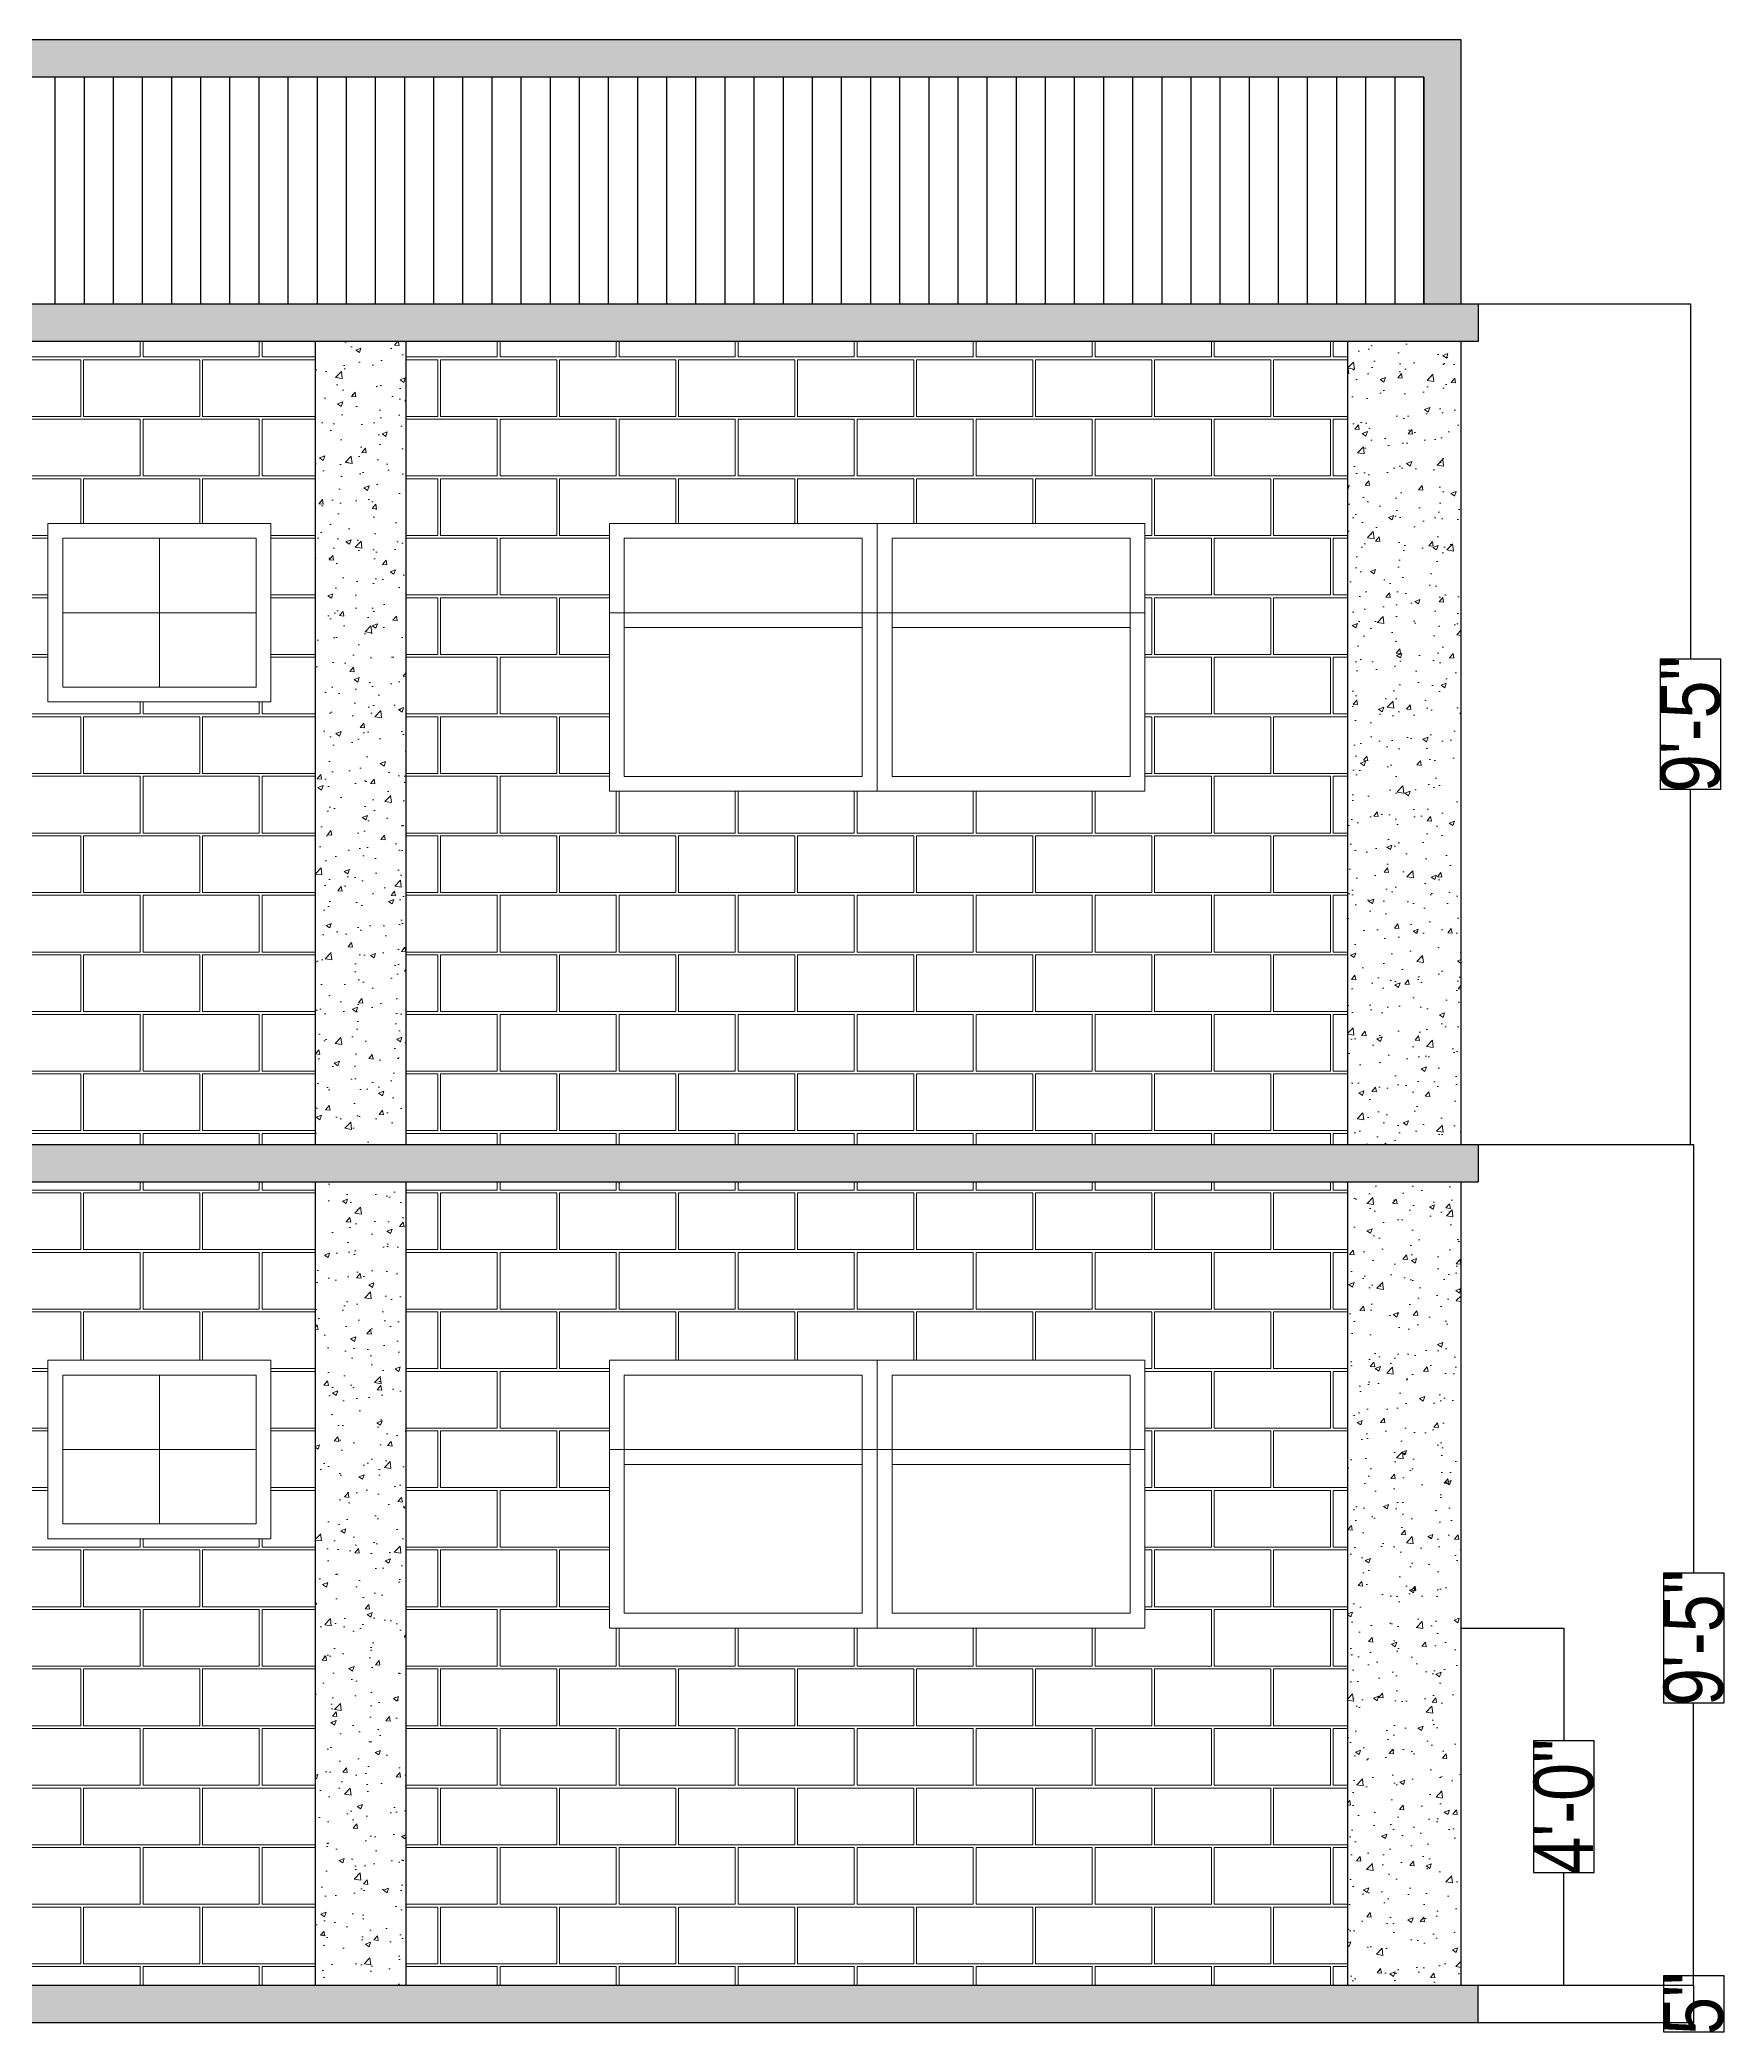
# Model space of a CAD drawing. Header units: feet. Extents: x 148946 to 3067997, y -35197 to 1690597.
# Drawn here: x 1321221 to 1547677, y 574568 to 842377 of the extents above; entities that cross this region are included whole.
import ezdxf

# ---------------------------------------------------------------- set-up
doc = ezdxf.new("R2010")
doc.units = ezdxf.units.FT
doc.header["$MEASUREMENT"] = 0
doc.header["$PDMODE"] = 35
doc.header["$PDSIZE"] = -10
doc.layers.add('Glass', color=209, linetype='Continuous', lineweight=5)
doc.layers.add('Hatch', color=252, linetype='Continuous', lineweight=5)
doc.styles.get("Standard").update_dxf_attribs({"font": 'ARIALN.TTF'})
doc.dimstyles.new('latest', dxfattribs={"dimtxt": 960, "dimasz": 4, "dimexe": 2, "dimexo": 1.5, "dimgap": -1.5, "dimtad": 0, "dimdec": 1, "dimlfac": 0.001, "dimzin": 3, "dimdsep": 46, "dimlunit": 4, "dimtxsty": 'Standard', "dimcen": 0.09, "dimdle": 4, "dimclrd": 256, "dimclre": 256, "dimclrt": 7, "dimadec": 0, "dimazin": 0, "dimtfac": 600, "dimtdec": 1, "dimtofl": 0, "dimtmove": 2, "dimatfit": 3, "dimfxl": 2, "dimfrac": 1, "dimtolj": 1, "dimtzin": 0, "dimlwd": -1, "dimlwe": -1, "dimarcsym": 0})
pattern_1 = [(50, (-53192904.5, -34824623), (7172.6018, -627.52135), [750, -8250]), (355, (-53192904.5, -34824623), (-1387.5133, 7521.9213), [600, -6600]), (100.451444, (-53192307, -34824675), (5785.0885, 6894.3999), [637.4019, -7011.4211]), (46.1842, (-53192904.5, -34822623), (10672.4133, -1655.1928), [1125, -12375]), (96.635635, (-53192015, -34822761), (9346.6195, 9741.186), [956.1034, -10517.1376]), (351.184164, (-53192905, -34822623), (9346.6195, 9741.186), [900, -9900]), (21, (-53191904.5, -34823123), (5969.0705, -4026.1889), [750, -8250]), (326, (-53191904.5, -34823123), (2433.1533, 7251.50045), [600, -6600]), (71.451445, (-53191407, -34823458.5), (8402.2238, 3225.3115), [637.4019, -7011.4211]), (37.5, (-53192904.5, -34824623), (121.59855, 3328.93854), [0, -6520, 0, -6700, 0, -6625]), (7.5, (-53192904.5, -34824623), (2630.69537, 3944.11712), [0, -3820, 0, -6370, 0, -2525]), (327.5, (-53195134.5, -34824623), (5338.22436, -225.54872), [0, -2500, 0, -7800, 0, -10350]), (317.5, (-53196134.5, -34824623), (5831.8617, 1001.04982), [0, -3250, 0, -5180, 0, -7350])]
pattern_2 = [(0, (-53192904.5, -34824623), (8000, 8000), [15625, -375]), (0, (-53200904.5, -34824248), (8000, 8000), [15625, -375]), (90, (-53192904.5, -34824623), (-8000, 8000), [-8375, 7625]), (90, (-53193279.5, -34824623), (-8000, 8000), [-8375, 7625])]

# ---------------------------------------------------------------- blocks, each defined once
blk = doc.blocks.new('*D135')
at = {"ltscale": 0.2, "transparency": 16777216}
for p, q in [((1547655, 582155), (1539516, 582155)), ((1539516, 582155), (1539516, 574599)), ((1547655, 574599), (1547655, 582155)), ((1514597, 580877), (1543587, 580877)), ((1543585, 575881), (1543585, 580873)), ((1514597, 575877), (1543587, 575877)), ((1539516, 574599), (1547655, 574599))]:
    blk.add_line(p, q, dxfattribs=at)
for points in [[(1543585, 580873), (1543586, 580873), (1543585, 580877)], [(1543585, 575881), (1543586, 575881), (1543585, 575877)]]:
    blk.add_solid(points, dxfattribs=at)
at = {"layer": 'Defpoints', "color": 0, "ltscale": 0.2, "transparency": 16777216}
for p in [(1514595, 580877), (1543585, 580877), (1514595, 575877)]:
    blk.add_point(p, dxfattribs=at)
at = {"color": 7, "ltscale": 0.2, "transparency": 16777216, "insert": (1543585, 578377), "char_height": 960, "width": 906.3, "attachment_point": 5, "rotation": 90}
blk.add_mtext('\\A1;{\\H8.33333x;5"}', dxfattribs=at)
blk = doc.blocks.new('*D136')
at = {"ltscale": 0.2, "transparency": 16777216}
for p, q in [((1514597, 693877), (1543567, 693877)), ((1543565, 693873), (1543565, 636282)), ((1547677, 636282), (1539504, 636282)), ((1539504, 636282), (1539504, 618822)), ((1547677, 618822), (1547677, 636282)), ((1539504, 618822), (1547677, 618822)), ((1543565, 580881), (1543565, 618822)), ((1514597, 580877), (1543567, 580877))]:
    blk.add_line(p, q, dxfattribs=at)
for points in [[(1543565, 693873), (1543566, 693873), (1543565, 693877)], [(1543565, 580881), (1543566, 580881), (1543565, 580877)]]:
    blk.add_solid(points, dxfattribs=at)
at = {"layer": 'Defpoints', "color": 0, "ltscale": 0.2, "transparency": 16777216}
for p in [(1514595, 693877), (1543565, 693877), (1514595, 580877)]:
    blk.add_point(p, dxfattribs=at)
at = {"color": 7, "ltscale": 0.2, "transparency": 16777216, "insert": (1543590, 627552), "char_height": 960, "attachment_point": 5, "rotation": 90}
blk.add_mtext('\\A1;{\\H8.33333x;9\'-5"}', dxfattribs=at)
blk = doc.blocks.new('*D137')
at = {"ltscale": 0.2, "transparency": 16777216}
for p, q in [((1514597, 806877), (1543162, 806877)), ((1543160, 806873), (1543160, 759107)), ((1547247, 759107), (1539074, 759107)), ((1539074, 759107), (1539074, 741647)), ((1547247, 741647), (1547247, 759107)), ((1539074, 741647), (1547247, 741647)), ((1543160, 693881), (1543160, 741647)), ((1514597, 693877), (1543162, 693877))]:
    blk.add_line(p, q, dxfattribs=at)
for points in [[(1543160, 806873), (1543161, 806873), (1543160, 806877)], [(1543160, 693881), (1543161, 693881), (1543160, 693877)]]:
    blk.add_solid(points, dxfattribs=at)
at = {"layer": 'Defpoints', "color": 0, "ltscale": 0.2, "transparency": 16777216}
for p in [(1514595, 806877), (1543160, 806877), (1514595, 693877)]:
    blk.add_point(p, dxfattribs=at)
at = {"color": 7, "ltscale": 0.2, "transparency": 16777216, "insert": (1543160, 750377), "char_height": 960, "attachment_point": 5, "rotation": 90}
blk.add_mtext('\\A1;{\\H8.33333x;9\'-5"}', dxfattribs=at)
blk = doc.blocks.new('*D143')
at = {"ltscale": 0.2, "transparency": 16777216}
for p, q in [((1512296, 628877), (1526123, 628877)), ((1526121, 628873), (1526121, 613738)), ((1530207, 613738), (1522034, 613738)), ((1522034, 613738), (1522034, 596016)), ((1530207, 596016), (1530207, 613738)), ((1522034, 596016), (1530207, 596016)), ((1526121, 580881), (1526121, 596016)), ((1512296, 580877), (1526123, 580877))]:
    blk.add_line(p, q, dxfattribs=at)
for points in [[(1526120, 628873), (1526121, 628873), (1526121, 628877)], [(1526120, 580881), (1526121, 580881), (1526121, 580877)]]:
    blk.add_solid(points, dxfattribs=at)
at = {"layer": 'Defpoints', "color": 0, "ltscale": 0.2, "transparency": 16777216}
for p in [(1512295, 628877), (1526121, 628877), (1512295, 580877)]:
    blk.add_point(p, dxfattribs=at)
at = {"color": 7, "ltscale": 0.2, "transparency": 16777216, "insert": (1526121, 604877), "char_height": 960, "attachment_point": 5, "rotation": 90}
blk.add_mtext('\\A1;{\\H8.33333x;4\'-0"}', dxfattribs=at)

msp = doc.modelspace()

# ---------------------------------------------------------------- hatches: boundary and pattern name
at = {"layer": 'Hatch', "ltscale": 0.2, "true_color": 0x000000}
h = msp.add_hatch(color=18, dxfattribs=at)
h.dxf.hatch_style = 1
h.paths.add_polyline_path([(1512294.87, 842377), (1233294.87, 842377), (1233294.87, 837377), (1507294.87, 837377), (1507294.87, 806877), (1512294.87, 806877)])
h = msp.add_hatch(color=18, dxfattribs=at)
h.dxf.hatch_style = 1
h.paths.add_polyline_path([(1514595.5, 801877), (1514595.5, 806877), (1037595.5, 806877), (1037595.5, 801877)])
at = {"layer": 'Hatch', "ltscale": 0.2}
h = msp.add_hatch(dxfattribs=at)
h.set_pattern_fill('AR-B816C', color=1, scale=1000)
h.set_pattern_definition(pattern_2)
h.paths.add_polyline_path([(1316294.87, 693877), (1358294.87, 693877), (1358294.87, 801877), (1316294.87, 801877)])
h.paths.add_polyline_path([(1322294.87, 753377), (1322294.87, 777377), (1352294.87, 777377), (1352294.87, 753377)], flags=16)
h.paths.add_polyline_path([(1324294.87, 755377), (1324294.87, 775377), (1350294.87, 775377), (1350294.87, 755377)], flags=0)
h = msp.add_hatch(dxfattribs=at)
h.set_pattern_fill('AR-CONC', color=3, scale=1000)
h.set_pattern_definition(pattern_1)
h.paths.add_polyline_path([(1370494.24, 801877), (1358294.87, 801877), (1358294.87, 693877), (1370494.24, 693877)])
h = msp.add_hatch(dxfattribs=at)
h.set_pattern_fill('AR-B816C', color=1, scale=1000)
h.set_pattern_definition(pattern_2)
h.paths.add_polyline_path([(1497095.5, 693877), (1497095.5, 801877), (1370494.24, 801877), (1370494.24, 693877)])
h.paths.add_polyline_path([(1397794.87, 741377), (1397794.87, 765377), (1397794.87, 777377), (1469794.87, 777377), (1469794.87, 741377)], flags=16)
h.paths.add_polyline_path([(1399794.87, 743377), (1399794.87, 763377), (1399794.87, 775377), (1431794.87, 775377), (1431794.87, 743377)], flags=0)
h.paths.add_polyline_path([(1435794.87, 743377), (1435794.87, 775377), (1467794.87, 775377), (1467794.87, 743377)], flags=0)
h = msp.add_hatch(dxfattribs=at)
h.set_pattern_fill('AR-CONC', color=3, scale=1000)
h.set_pattern_definition(pattern_1)
h.paths.add_polyline_path([(1512294.87, 801877), (1497095.5, 801877), (1497095.5, 693877), (1512294.87, 693877)])
at = {"layer": 'Hatch', "ltscale": 0.2, "true_color": 0x000000}
h = msp.add_hatch(color=18, dxfattribs=at)
h.dxf.hatch_style = 1
h.paths.add_polyline_path([(1514595.5, 688877), (1514595.5, 693877), (1037595.5, 693877), (1037595.5, 688877)])
at = {"layer": 'Hatch', "ltscale": 0.2}
h = msp.add_hatch(dxfattribs=at)
h.set_pattern_fill('AR-B816C', color=1, scale=1000)
h.set_pattern_definition(pattern_2)
h.paths.add_polyline_path([(1316294.87, 580877), (1358294.87, 580877), (1358294.87, 688877), (1316294.87, 688877)])
h.paths.add_polyline_path([(1322294.87, 640877), (1322294.87, 664877), (1352294.87, 664877), (1352294.87, 640877)], flags=16)
h.paths.add_polyline_path([(1324294.87, 642877), (1324294.87, 662877), (1350294.87, 662877), (1350294.87, 642877)], flags=0)
h = msp.add_hatch(dxfattribs=at)
h.set_pattern_fill('AR-CONC', color=3, scale=1000)
h.set_pattern_definition(pattern_1)
h.paths.add_polyline_path([(1358294.87, 580877), (1370494.24, 580877), (1370494.24, 688877), (1358294.87, 688877)])
h = msp.add_hatch(dxfattribs=at)
h.set_pattern_fill('AR-B816C', color=1, scale=1000)
h.set_pattern_definition(pattern_2)
h.paths.add_polyline_path([(1497095.5, 580877), (1497095.5, 688877), (1370494.24, 688877), (1370494.24, 580877)])
h.paths.add_polyline_path([(1397794.87, 628877), (1397794.87, 652877), (1397794.87, 664877), (1469794.87, 664877), (1469794.87, 628877)], flags=16)
h.paths.add_polyline_path([(1399794.87, 630877), (1399794.87, 662877), (1431794.87, 662877), (1431794.87, 630877)], flags=0)
h.paths.add_polyline_path([(1399794.87, 630877), (1399794.87, 650877), (1431794.87, 650877), (1431794.87, 630877)], flags=0)
h.paths.add_polyline_path([(1435794.87, 630877), (1435794.87, 650877), (1435794.87, 662877), (1467794.87, 662877), (1467794.87, 630877)], flags=0)
h = msp.add_hatch(dxfattribs=at)
h.set_pattern_fill('AR-CONC', color=3, scale=1000)
h.set_pattern_definition(pattern_1)
h.paths.add_polyline_path([(1497095.5, 580877), (1512294.87, 580877), (1512294.87, 688877), (1497095.5, 688877)])
at = {"layer": 'Hatch', "ltscale": 0.2, "true_color": 0x000000}
h = msp.add_hatch(color=18, dxfattribs=at)
h.dxf.hatch_style = 1
h.paths.add_polyline_path([(1037595.5, 580877), (1037595.5, 575877), (1514595.5, 575877), (1514595.5, 580877)])

# ---------------------------------------------------------------- linework, layer by layer
at = {"ltscale": 0.2}
for p, q in [((1512294.87, 842377), (1233294.87, 842377)), ((1512294.87, 806877), (1512294.87, 842377)), ((1507294.87, 837377), (1233294.87, 837377)), ((1323246.02, 837377), (1323246.02, 806877)), ((1327161.96, 837377), (1327161.96, 806877)), ((1331077.89, 837377), (1331077.89, 806877)), ((1334993.82, 837377), (1334993.82, 806877)), ((1338909.75, 837377), (1338909.75, 806877)), ((1342825.69, 837377), (1342825.69, 806877)), ((1346741.62, 837377), (1346741.62, 806877)), ((1350657.55, 837377), (1350657.55, 806877)), ((1354573.49, 837377), (1354573.49, 806877)), ((1358489.42, 837377), (1358489.42, 806877)), ((1362405.35, 837377), (1362405.35, 806877)), ((1366321.29, 837377), (1366321.29, 806877)), ((1370237.22, 837377), (1370237.22, 806877)), ((1374153.15, 837377), (1374153.15, 806877)), ((1378069.08, 837377), (1378069.08, 806877)), ((1381985.02, 837377), (1381985.02, 806877)), ((1385900.95, 837377), (1385900.95, 806877)), ((1389816.88, 837377), (1389816.88, 806877)), ((1393732.82, 837377), (1393732.82, 806877)), ((1397648.75, 837377), (1397648.75, 806877)), ((1401564.68, 837377), (1401564.68, 806877)), ((1405480.61, 837377), (1405480.61, 806877)), ((1409396.55, 837377), (1409396.55, 806877)), ((1413312.48, 837377), (1413312.48, 806877)), ((1417228.41, 837377), (1417228.41, 806877)), ((1421144.35, 837377), (1421144.35, 806877)), ((1425060.28, 837377), (1425060.28, 806877)), ((1428976.21, 837377), (1428976.21, 806877)), ((1432892.14, 837377), (1432892.14, 806877)), ((1436808.08, 837377), (1436808.08, 806877)), ((1440724.01, 837377), (1440724.01, 806877)), ((1444639.94, 837377), (1444639.94, 806877)), ((1448555.88, 837377), (1448555.88, 806877)), ((1452471.81, 837377), (1452471.81, 806877)), ((1456387.74, 837377), (1456387.74, 806877)), ((1460303.67, 837377), (1460303.67, 806877)), ((1464219.61, 837377), (1464219.61, 806877)), ((1468135.54, 837377), (1468135.54, 806877)), ((1472051.47, 837377), (1472051.47, 806877)), ((1475967.41, 837377), (1475967.41, 806877)), ((1479883.34, 837377), (1479883.34, 806877)), ((1483799.27, 837377), (1483799.27, 806877)), ((1487715.2, 837377), (1487715.2, 806877)), ((1491631.14, 837377), (1491631.14, 806877)), ((1495547.07, 837377), (1495547.07, 806877)), ((1499463, 837377), (1499463, 806877)), ((1503378.94, 837377), (1503378.94, 806877)), ((1507294.87, 806877), (1507294.87, 837377)), ((1507294.87, 837377), (1507294.87, 806877)), ((1037595.5, 806877), (1514595.5, 806877)), ((1514595.5, 806877), (1514595.5, 801877)), ((1037595.5, 801877), (1514595.5, 801877)), ((1358294.87, 693877), (1358294.87, 801877)), ((1370494.24, 693877), (1370494.24, 801877)), ((1497095.5, 693877), (1497095.5, 801877)), ((1512294.87, 693877), (1512294.87, 801877)), ((1037595.5, 693877), (1514595.5, 693877)), ((1514595.5, 693877), (1514595.5, 688877)), ((1037595.5, 688877), (1514595.5, 688877)), ((1358294.87, 580877), (1358294.87, 688877)), ((1370494.24, 580877), (1370494.24, 688877)), ((1497095.5, 580877), (1497095.5, 688877)), ((1512294.87, 580877), (1512294.87, 688877)), ((1037595.5, 580877), (1514595.5, 580877)), ((1514595.5, 575877), (1514595.5, 580877)), ((1037595.5, 575877), (1514595.5, 575877))]:
    msp.add_line(p, q, dxfattribs=at)
at = {"layer": 'Glass', "ltscale": 0.2}
for p, q in [((1433794.87, 777377), (1433794.87, 741377)), ((1337294.87, 755377), (1337294.87, 775377)), ((1431794.87, 775377), (1431794.87, 743377)), ((1435794.87, 775377), (1435794.87, 743377)), ((1324294.87, 765377), (1350294.87, 765377)), ((1431794.87, 763377), (1431794.87, 743377)), ((1433794.87, 765377), (1433794.87, 741377)), ((1435794.87, 763377), (1435794.87, 743377)), ((1433794.87, 664877), (1433794.87, 628877)), ((1337294.87, 642877), (1337294.87, 662877)), ((1431794.87, 662877), (1431794.87, 630877)), ((1435794.87, 662877), (1435794.87, 630877)), ((1324294.87, 652877), (1350294.87, 652877)), ((1431794.87, 650877), (1431794.87, 630877)), ((1433794.87, 652877), (1433794.87, 628877)), ((1435794.87, 650877), (1435794.87, 630877))]:
    msp.add_line(p, q, dxfattribs=at)
for points in [[(1322294.87, 753377), (1352294.87, 753377), (1352294.87, 777377), (1322294.87, 777377)], [(1397794.87, 741377), (1469794.87, 741377), (1469794.87, 777377), (1397794.87, 777377)], [(1324294.87, 755377), (1350294.87, 755377), (1350294.87, 775377), (1324294.87, 775377)], [(1397794.87, 741377), (1469794.87, 741377), (1469794.87, 765377), (1397794.87, 765377)], [(1322294.87, 640877), (1352294.87, 640877), (1352294.87, 664877), (1322294.87, 664877)], [(1397794.87, 628877), (1469794.87, 628877), (1469794.87, 664877), (1397794.87, 664877)], [(1324294.87, 642877), (1350294.87, 642877), (1350294.87, 662877), (1324294.87, 662877)], [(1397794.87, 628877), (1469794.87, 628877), (1469794.87, 652877), (1397794.87, 652877)]]:
    msp.add_lwpolyline(points, close=True, dxfattribs=at)
for points in [[(1431794.87, 775377), (1399794.87, 775377), (1399794.87, 743377), (1431794.87, 743377)], [(1435794.87, 743377), (1467794.87, 743377), (1467794.87, 775377), (1435794.87, 775377)], [(1431794.87, 763377), (1399794.87, 763377), (1399794.87, 743377), (1431794.87, 743377)], [(1435794.87, 743377), (1467794.87, 743377), (1467794.87, 763377), (1435794.87, 763377)], [(1431794.87, 662877), (1399794.87, 662877), (1399794.87, 630877), (1431794.87, 630877)], [(1435794.87, 630877), (1467794.87, 630877), (1467794.87, 662877), (1435794.87, 662877)], [(1431794.87, 650877), (1399794.87, 650877), (1399794.87, 630877), (1431794.87, 630877)], [(1435794.87, 630877), (1467794.87, 630877), (1467794.87, 650877), (1435794.87, 650877)]]:
    msp.add_lwpolyline(points, dxfattribs=at)

# ---------------------------------------------------------------- dimensions: what is measured, and where the dimension line sits
at = {"ltscale": 0.2}
for base, p1, p2, picture, middle in [((1543160.5, 806877), (1514595.5, 693877), (1514595.5, 806877), '*D137', (1543160.5, 750377)), ((1526120.5, 628877), (1512294.87, 580877), (1512294.87, 628877), '*D143', (1526120.5, 604877))]:
    dim = msp.add_linear_dim(base=base, p1=p1, p2=p2, angle=90, text='{\\H8.33333x;<>}', dimstyle='latest', dxfattribs=at)
    dim.commit()
    dim.dimension.update_dxf_attribs({"geometry": picture, "text_midpoint": middle})
for base, p1, p2, picture, middle in [((1543565.5, 693877), (1514595.5, 580877), (1514595.5, 693877), '*D136', (1543590.5, 627552)), ((1543585.5, 580877), (1514595.5, 575877), (1514595.5, 580877), '*D135', (1543585.5, 578377))]:
    dim = msp.add_linear_dim(base=base, p1=p1, p2=p2, angle=90, text='{\\H8.33333x;<>}', dimstyle='latest', dxfattribs=at)
    dim.commit()
    dim.dimension.update_dxf_attribs({"geometry": picture, "text_midpoint": middle, "dimtype": 160})

doc.saveas('drawing.dxf')
